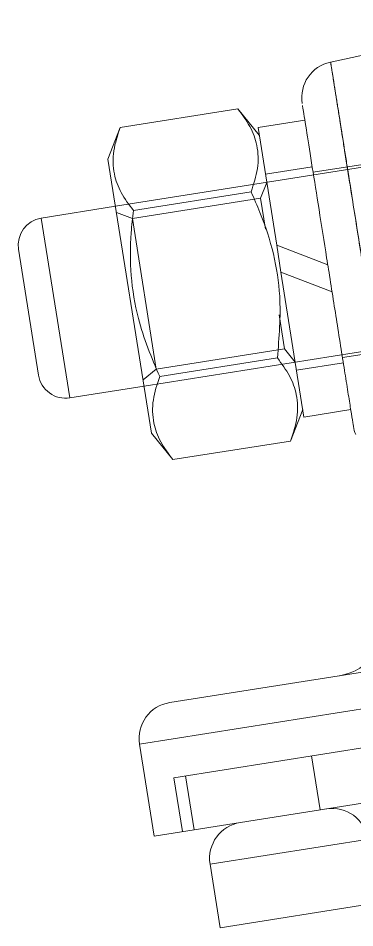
# Model space of a CAD drawing. Header units: millimetres. Extents: x 89051 to 218395, y -330386 to -125649.
# Drawn here: x 92486.21 to 92504.67, y -126597.22 to -126547.26 of the extents above; entities that cross this region are included whole.
import ezdxf

# ---------------------------------------------------------------- set-up
doc = ezdxf.new("R2010")
doc.units = ezdxf.units.MM
doc.header["$LTSCALE"] = 13
doc.linetypes.add('CENTER', pattern=[50.8, 31.75, -6.35, 6.35, -6.35])
doc.linetypes.add('HIDDEN', pattern=[9.525, 6.35, -3.175])
doc.layers.get('0').update_dxf_attribs({"color": 1, "linetype": 'CENTER'})
doc.layers.add('标注、文本', color=3, linetype='Continuous', lineweight=25)

# ---------------------------------------------------------------- blocks, each defined once
blk = doc.blocks.new('125506')
at = {"color": 7, "linetype": 'Continuous', "lineweight": 15}
for p, q in [((72052.522, -123502.996), (72060.136, -123501.377)), ((72044.883, -123505.378), (72049.188, -123504.696)), ((72049.188, -123504.696), (72049.969, -123505.661)), ((72044.438, -123506.537), (72044.883, -123505.378)), ((72049.925, -123505.381), (72051.637, -123505.11)), ((72050.608, -123509.694), (72049.925, -123505.381)), ((72044.438, -123506.537), (72046.029, -123516.579)), ((72045.365, -123508.42), (72049.67, -123507.738)), ((72041.998, -123508.695), (72044.712, -123508.266)), ((72050.608, -123509.694), (72050.765, -123510.682)), ((72052.477, -123510.411), (72050.608, -123509.694)), ((72041.167, -123509.84), (72041.897, -123514.449)), ((72050.765, -123510.682), (72052.633, -123511.399)), ((72051.604, -123515.983), (72050.765, -123510.682)), ((72046.328, -123514.502), (72050.633, -123513.82)), ((72045.755, -123514.85), (72043.041, -123515.28)), ((72051.56, -123515.703), (72051.115, -123516.862)), ((72053.316, -123515.711), (72051.604, -123515.983)), ((72046.81, -123517.543), (72046.029, -123516.579)), ((72046.81, -123517.543), (72051.115, -123516.862)), ((72073.331, -123522.221), (72046.696, -123526.439)), ((72075.389, -123526.694), (72046.121, -123531.329)), ((72046.121, -123531.329), (72045.588, -123527.965)), ((72048.539, -123534.686), (72048.17, -123532.355))]:
    blk.add_line(p, q, dxfattribs=at)
at = {"color": 7, "linetype": 'HIDDEN', "lineweight": 0}
for p, q in [((72051.54, -123504.496), (72051.54, -123504.497)), ((72044.712, -123508.266), (72057.086, -123506.306)), ((72051.939, -123507.02), (72053.915, -123506.707)), ((72050.196, -123507.093), (72051.908, -123506.822)), ((72050.019, -123507.973), (72050.243, -123507.39)), ((72045.331, -123508.716), (72050.019, -123507.973)), ((72050.197, -123509.099), (72050.019, -123507.973)), ((72044.748, -123508.492), (72045.331, -123508.716)), ((72045.331, -123508.716), (72046.205, -123514.231)), ((72050.893, -123513.488), (72050.696, -123512.245)), ((72058.129, -123512.89), (72045.755, -123514.85)), ((72050.893, -123513.488), (72046.205, -123514.231)), ((72051.286, -123513.974), (72050.893, -123513.488)), ((72054.989, -123513.489), (72053.014, -123513.802)), ((72053.045, -123513.999), (72051.333, -123514.271)), ((72046.205, -123514.231), (72045.719, -123514.624)), ((72045.588, -123527.965), (72074.856, -123523.329)), ((72074.033, -123524.884), (72046.851, -123529.189)), ((72052.195, -123530.367), (72051.882, -123528.392)), ((72047.164, -123531.164), (72046.851, -123529.189)), ((72047.586, -123531.097), (72047.273, -123529.122))]:
    blk.add_line(p, q, dxfattribs=at)
at = {"color": 8, "linetype": 'Continuous', "lineweight": 15}
for p, q in [((72043.041, -123515.28), (72041.998, -123508.695)), ((72074.856, -123523.329), (72045.588, -123527.965)), ((72073.757, -123528.302), (72048.17, -123532.355)), ((72074.127, -123530.633), (72048.539, -123534.686))]:
    blk.add_line(p, q, dxfattribs=at)
at = {"color": 7, "linetype": 'Continuous', "lineweight": 15}
for centre, radius, start, end in [((72052.857, -123504.288), 1.333, 102.2626, 189.0001), ((72042.155, -123509.683), 1, 99, 189), ((72042.885, -123514.292), 1, 189, 279), ((72054.73, -123516.117), 1.333, 189, 202.4706), ((72052.589, -123523.481), 2, 279, 9), ((72046.905, -123527.756), 1.333, 99, 189), ((72049.487, -123532.146), 1.333, 99, 189)]:
    blk.add_arc(centre, radius, start, end, dxfattribs=at)
at = {"color": 7, "linetype": 'HIDDEN', "lineweight": 0}
blk.add_arc((72052.638, -123531.63), 1.316, 9, 99, dxfattribs=at)
at = {"color": 8, "linetype": 'Continuous', "lineweight": 15}
blk.add_open_spline([(72054.685, -123516.277), (72054.639, -123515.989), (72054.553, -123515.446), (72054.381, -123514.359), (72054.198, -123513.204), (72054.002, -123511.963), (72053.813, -123510.771), (72053.567, -123509.218), (72053.276, -123507.382), (72052.973, -123505.471), (72052.736, -123503.971), (72052.618, -123503.229), (72052.579, -123502.978), (72052.583, -123503.004), (72052.584, -123503.011)], degree=3, knots=[0, 0, 0, 0, 0.08065, 0.152535, 0.227178, 0.290918, 0.356985, 0.413245, 0.530447, 0.64536, 0.766539, 0.899876, 0.972415, 1, 1, 1, 1], dxfattribs=at)
at = {"color": 7, "linetype": 'HIDDEN', "lineweight": 0}
blk.add_open_spline([(72052.584, -123503.011), (72052.584, -123503.009), (72052.583, -123503.005), (72052.625, -123503.273), (72052.707, -123503.791), (72052.831, -123504.57), (72052.984, -123505.537), (72053.165, -123506.679), (72053.406, -123508.199), (72053.61, -123509.488), (72053.854, -123511.029), (72054.093, -123512.538), (72054.402, -123514.493), (72054.588, -123515.668), (72054.668, -123516.172), (72054.685, -123516.277)], degree=3, knots=[0, 0, 0, 0, 0.046837, 0.123612, 0.202712, 0.278721, 0.357448, 0.427276, 0.499788, 0.618459, 0.624798, 0.738528, 0.850784, 0.968999, 1, 1, 1, 1], dxfattribs=at)
at = {"color": 7, "linetype": 'Continuous', "lineweight": 15}
for points, knots in [([(72049.67, -123507.738), (72049.764, -123507.452), (72049.954, -123506.875), (72049.929, -123506.068), (72049.662, -123505.336), (72049.347, -123504.911), (72049.188, -123504.696)], [0, 0, 0, 0, 0.264604, 0.534947, 0.765343, 1, 1, 1, 1]), ([(72051.553, -123504.58), (72051.553, -123504.581), (72051.553, -123504.583), (72051.674, -123505.346), (72051.868, -123506.569), (72052.116, -123508.134), (72052.35, -123509.614), (72052.599, -123511.185), (72052.811, -123512.52), (72053.005, -123513.749), (72053.144, -123514.627), (72053.26, -123515.359), (72053.37, -123516.054), (72053.432, -123516.445), (72053.412, -123516.315), (72053.411, -123516.31)], [0, 0, 0, 0, 0.083522, 0.193798, 0.292408, 0.3841, 0.476004, 0.519801, 0.621136, 0.679781, 0.738475, 0.802606, 0.866782, 0.994951, 1, 1, 1, 1]), ([(72044.883, -123505.378), (72044.789, -123505.664), (72044.599, -123506.241), (72044.624, -123507.048), (72044.891, -123507.78), (72045.206, -123508.205), (72045.365, -123508.42)], [0, 0, 0, 0, 0.264604, 0.534947, 0.765343, 1, 1, 1, 1]), ([(72050.633, -123513.82), (72050.697, -123513.063), (72050.805, -123511.787), (72050.522, -123509.988), (72050.113, -123508.722), (72049.782, -123507.987), (72049.67, -123507.738)], [0, 0, 0, 0, 0.363593, 0.612792, 0.86871, 1, 1, 1, 1]), ([(72045.365, -123508.42), (72045.335, -123508.691), (72045.249, -123509.48), (72045.249, -123510.809), (72045.532, -123512.609), (72046.033, -123513.802), (72046.328, -123514.502)], [0, 0, 0, 0, 0.131291, 0.380797, 0.636406, 1, 1, 1, 1]), ([(72051.115, -123516.862), (72051.209, -123516.576), (72051.399, -123515.999), (72051.374, -123515.192), (72051.107, -123514.46), (72050.792, -123514.035), (72050.633, -123513.82)], [0, 0, 0, 0, 0.264604, 0.534947, 0.765343, 1, 1, 1, 1]), ([(72046.328, -123514.502), (72046.234, -123514.788), (72046.044, -123515.365), (72046.069, -123516.171), (72046.336, -123516.904), (72046.651, -123517.329), (72046.81, -123517.543)], [0, 0, 0, 0, 0.264604, 0.534947, 0.765343, 1, 1, 1, 1])]:
    blk.add_open_spline(points, degree=3, knots=knots, dxfattribs=at)

msp = doc.modelspace()

# ---------------------------------------------------------------- block references
at = {"layer": '标注、文本', "xscale": 1.5, "yscale": 1.5, "zscale": 1.5}
msp.add_blockref('125506', (-15575.526, 58704.808), dxfattribs=at)

doc.saveas('drawing.dxf')
